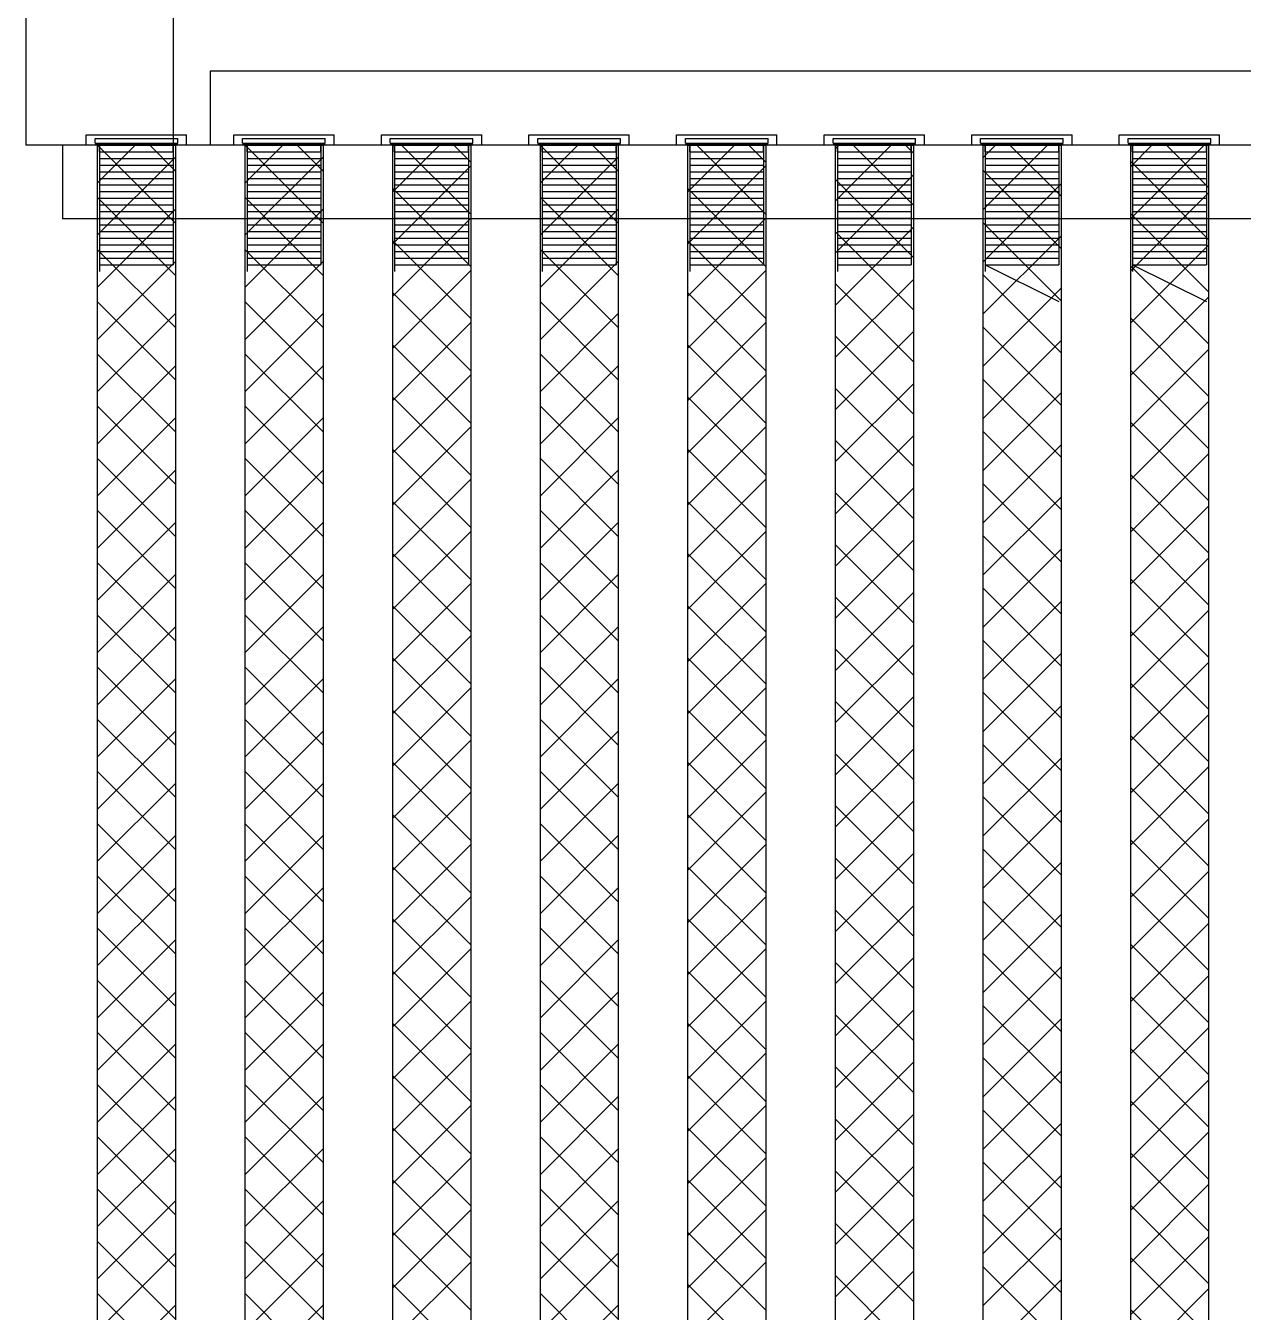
# Model space of a CAD drawing. Header units: inches. Extents: x 19 to 503, y 7 to 322.
# Drawn here: x 270.23 to 278.65, y 282.9 to 291.79 of the extents above; entities that cross this region are included whole.
import ezdxf

# ---------------------------------------------------------------- set-up
doc = ezdxf.new("R2010")
doc.units = ezdxf.units.IN
doc.header["$LTSCALE"] = 15
doc.header["$MEASUREMENT"] = 0
doc.layers.get('0').update_dxf_attribs({"lineweight": 25})
doc.layers.add('Brade', color=5, linetype='Continuous', lineweight=25, true_color=0x0000ff)

# ---------------------------------------------------------------- blocks, each defined once
blk = doc.blocks.new('UPPER HEAD ADN ELEMENT DETAIL')
for p, q in [((-0.53194, 0.14601), (-0.53194, 0.00996)), ((-0.49793, 0.14601), (-0.49793, 0.00996)), ((0.32685, 0.02697), (-0.48943, 0.02697)), ((-0.48943, 0.02697), (-0.48943, 0.00996)), ((-0.49793, 0.00996), (-0.53194, 0.00996)), ((-0.52344, 0.00996), (-0.52344, -0.00704)), ((0.33535, 0.00996), (-0.49793, 0.00996)), ((0.36086, -0.00704), (-0.52344, -0.00704))]:
    blk.add_line(p, q)
at = {"layer": 'Brade', "lineweight": 25}
for p, q in [((-0.518, 0.01235), (-0.49487, 0.01235)), ((-0.518, 0.00996), (-0.518, 0.01235)), ((-0.49487, 0.00996), (-0.49487, 0.01235)), ((-0.48399, 0.01235), (-0.46086, 0.01235)), ((-0.48399, 0.00996), (-0.48399, 0.01235)), ((-0.46086, 0.00996), (-0.46086, 0.01235)), ((-0.44998, 0.01235), (-0.42685, 0.01235)), ((-0.44998, 0.00996), (-0.44998, 0.01235)), ((-0.42685, 0.00996), (-0.42685, 0.01235)), ((-0.41596, 0.01235), (-0.39284, 0.01235)), ((-0.41596, 0.00996), (-0.41596, 0.01235)), ((-0.41596, 0.00996), (-0.41596, 0.01235)), ((-0.39284, 0.00996), (-0.39284, 0.01235)), ((-0.38195, 0.01235), (-0.35882, 0.01235)), ((-0.38195, 0.00996), (-0.38195, 0.01235)), ((-0.35882, 0.00996), (-0.35882, 0.01235)), ((-0.34794, 0.01235), (-0.32481, 0.01235)), ((-0.34794, 0.00996), (-0.34794, 0.01235)), ((-0.32481, 0.00996), (-0.32481, 0.01235)), ((-0.31393, 0.01235), (-0.2908, 0.01235)), ((-0.31393, 0.00996), (-0.31393, 0.01235)), ((-0.2908, 0.00996), (-0.2908, 0.01235)), ((-0.27992, 0.00996), (-0.27992, 0.01235)), ((-0.27992, 0.01235), (-0.25679, 0.01235)), ((-0.25679, 0.00996), (-0.25679, 0.01235)), ((-0.51596, 0.01044), (-0.51596, 0.01146)), ((-0.51596, 0.01146), (-0.49691, 0.01146)), ((-0.51596, 0.01044), (-0.49691, 0.01044)), ((-0.51596, 0.01031), (-0.49691, 0.01031)), ((-0.51545, 0.00996), (-0.51545, -0.5377)), ((-0.51545, 0.00996), (-0.49742, 0.00996)), ((-0.51494, 0.00996), (-0.51494, -0.01912)), ((-0.51494, 0.00843), (-0.51494, 0.00996)), ((-0.49793, 0.00996), (-0.49793, -0.01759)), ((-0.49793, 0.00843), (-0.49793, 0.00996)), ((-0.49742, 0.00996), (-0.49742, -0.5377)), ((-0.49691, 0.01044), (-0.49691, 0.01146)), ((-0.48195, 0.01044), (-0.48195, 0.01146)), ((-0.48195, 0.01146), (-0.4629, 0.01146)), ((-0.48195, 0.01044), (-0.4629, 0.01044)), ((-0.48195, 0.01031), (-0.4629, 0.01031)), ((-0.48144, 0.00996), (-0.48144, -0.5377)), ((-0.48144, 0.00996), (-0.46341, 0.00996)), ((-0.48093, 0.00996), (-0.48093, -0.01912)), ((-0.48093, 0.00843), (-0.48093, 0.00996)), ((-0.46392, 0.00996), (-0.46392, -0.01759)), ((-0.46392, 0.00843), (-0.46392, 0.00996)), ((-0.46341, 0.00996), (-0.46341, -0.5377)), ((-0.4629, 0.01044), (-0.4629, 0.01146)), ((-0.44794, 0.01044), (-0.44794, 0.01146)), ((-0.44794, 0.01146), (-0.42889, 0.01146)), ((-0.44794, 0.01044), (-0.42889, 0.01044)), ((-0.44794, 0.01031), (-0.42889, 0.01031)), ((-0.44743, 0.00996), (-0.44743, -0.5377)), ((-0.44743, 0.00996), (-0.4294, 0.00996)), ((-0.44692, 0.00996), (-0.44692, -0.01912)), ((-0.44692, 0.00843), (-0.44692, 0.00996)), ((-0.42991, 0.00996), (-0.42991, -0.01759)), ((-0.42991, 0.00843), (-0.42991, 0.00996)), ((-0.4294, 0.00996), (-0.4294, -0.5377)), ((-0.42889, 0.01044), (-0.42889, 0.01146)), ((-0.41392, 0.01044), (-0.41392, 0.01146)), ((-0.41392, 0.01146), (-0.39488, 0.01146)), ((-0.41392, 0.01044), (-0.39488, 0.01044)), ((-0.41392, 0.01031), (-0.39488, 0.01031)), ((-0.41341, 0.00996), (-0.41341, -0.5377)), ((-0.41341, 0.00996), (-0.39539, 0.00996)), ((-0.4129, 0.00996), (-0.4129, -0.01912)), ((-0.4129, 0.00843), (-0.4129, 0.00996)), ((-0.3959, 0.00996), (-0.3959, -0.01759)), ((-0.3959, 0.00843), (-0.3959, 0.00996)), ((-0.39539, 0.00996), (-0.39539, -0.5377)), ((-0.39488, 0.01044), (-0.39488, 0.01146)), ((-0.37991, 0.01044), (-0.37991, 0.01146)), ((-0.37991, 0.01146), (-0.36087, 0.01146)), ((-0.37991, 0.01044), (-0.36087, 0.01044)), ((-0.37991, 0.01031), (-0.36087, 0.01031)), ((-0.3794, 0.00996), (-0.3794, -0.5377)), ((-0.3794, 0.00996), (-0.36138, 0.00996)), ((-0.37889, 0.00996), (-0.37889, -0.01912)), ((-0.37889, 0.00843), (-0.37889, 0.00996)), ((-0.36189, 0.00996), (-0.36189, -0.01759)), ((-0.36189, 0.00843), (-0.36189, 0.00996)), ((-0.36138, 0.00996), (-0.36138, -0.5377)), ((-0.36087, 0.01044), (-0.36087, 0.01146)), ((-0.3459, 0.01044), (-0.3459, 0.01146)), ((-0.3459, 0.01146), (-0.32685, 0.01146)), ((-0.3459, 0.01044), (-0.32685, 0.01044)), ((-0.3459, 0.01031), (-0.32685, 0.01031)), ((-0.34539, 0.00996), (-0.34539, -0.5377)), ((-0.34539, 0.00996), (-0.32736, 0.00996)), ((-0.34488, 0.00996), (-0.34488, -0.01912)), ((-0.34488, 0.00843), (-0.34488, 0.00996)), ((-0.32787, 0.00996), (-0.32787, -0.01759)), ((-0.32787, 0.00843), (-0.32787, 0.00996)), ((-0.32736, 0.00996), (-0.32736, -0.5377)), ((-0.32685, 0.01044), (-0.32685, 0.01146)), ((-0.31189, 0.01044), (-0.31189, 0.01146)), ((-0.31189, 0.01146), (-0.29284, 0.01146)), ((-0.31189, 0.01044), (-0.29284, 0.01044)), ((-0.31189, 0.01031), (-0.29284, 0.01031)), ((-0.31138, 0.00996), (-0.31138, -0.5377)), ((-0.31138, 0.00996), (-0.29335, 0.00996)), ((-0.31087, 0.00996), (-0.31087, -0.01912)), ((-0.31087, 0.00843), (-0.31087, 0.00996)), ((-0.29386, 0.00996), (-0.29386, -0.01759)), ((-0.29386, 0.00843), (-0.29386, 0.00996)), ((-0.29335, 0.00996), (-0.29335, -0.5377)), ((-0.29284, 0.01044), (-0.29284, 0.01146)), ((-0.27788, 0.01146), (-0.25883, 0.01146)), ((-0.27788, 0.01044), (-0.27788, 0.01146)), ((-0.27788, 0.01044), (-0.25883, 0.01044)), ((-0.27788, 0.01031), (-0.25883, 0.01031)), ((-0.27737, 0.00996), (-0.27737, -0.5377)), ((-0.27737, 0.00996), (-0.25934, 0.00996)), ((-0.27686, 0.00843), (-0.27686, 0.00996)), ((-0.27686, 0.00996), (-0.27686, -0.01912)), ((-0.25985, 0.00843), (-0.25985, 0.00996)), ((-0.25985, 0.00996), (-0.25985, -0.01759)), ((-0.25934, 0.00996), (-0.25934, -0.5377)), ((-0.25883, 0.01044), (-0.25883, 0.01146)), ((-0.51494, 0.00843), (-0.49793, 0.00843)), ((-0.51494, 0.00843), (-0.49793, 0.00843)), ((-0.51494, 0.0069), (-0.49793, 0.0069)), ((-0.48093, 0.00843), (-0.46392, 0.00843)), ((-0.48093, 0.00843), (-0.46392, 0.00843)), ((-0.48093, 0.0069), (-0.46392, 0.0069)), ((-0.44692, 0.00843), (-0.42991, 0.00843)), ((-0.44692, 0.00843), (-0.42991, 0.00843)), ((-0.44692, 0.0069), (-0.42991, 0.0069)), ((-0.4129, 0.00843), (-0.3959, 0.00843)), ((-0.4129, 0.00843), (-0.3959, 0.00843)), ((-0.4129, 0.0069), (-0.3959, 0.0069)), ((-0.37889, 0.00843), (-0.36189, 0.00843)), ((-0.37889, 0.00843), (-0.36189, 0.00843)), ((-0.37889, 0.0069), (-0.36189, 0.0069)), ((-0.34488, 0.00843), (-0.32787, 0.00843)), ((-0.34488, 0.00843), (-0.32787, 0.00843)), ((-0.34488, 0.0069), (-0.32787, 0.0069)), ((-0.31087, 0.00843), (-0.29386, 0.00843)), ((-0.31087, 0.00843), (-0.29386, 0.00843)), ((-0.31087, 0.0069), (-0.29386, 0.0069)), ((-0.27686, 0.00843), (-0.25985, 0.00843)), ((-0.27686, 0.00843), (-0.25985, 0.00843)), ((-0.27686, 0.0069), (-0.25985, 0.0069)), ((-0.51494, 0.00537), (-0.49793, 0.00537)), ((-0.51494, 0.00384), (-0.49793, 0.00384)), ((-0.48093, 0.00537), (-0.46392, 0.00537)), ((-0.48093, 0.00384), (-0.46392, 0.00384)), ((-0.44692, 0.00537), (-0.42991, 0.00537)), ((-0.44692, 0.00384), (-0.42991, 0.00384)), ((-0.4129, 0.00537), (-0.3959, 0.00537)), ((-0.4129, 0.00384), (-0.3959, 0.00384)), ((-0.37889, 0.00537), (-0.36189, 0.00537)), ((-0.37889, 0.00384), (-0.36189, 0.00384)), ((-0.34488, 0.00537), (-0.32787, 0.00537)), ((-0.34488, 0.00384), (-0.32787, 0.00384)), ((-0.31087, 0.00537), (-0.29386, 0.00537)), ((-0.31087, 0.00384), (-0.29386, 0.00384)), ((-0.27686, 0.00537), (-0.25985, 0.00537)), ((-0.27686, 0.00384), (-0.25985, 0.00384)), ((-0.51494, 0.00231), (-0.49793, 0.00231)), ((-0.51494, 0.00078), (-0.49793, 0.00078)), ((-0.48093, 0.00231), (-0.46392, 0.00231)), ((-0.48093, 0.00078), (-0.46392, 0.00078)), ((-0.44692, 0.00231), (-0.42991, 0.00231)), ((-0.44692, 0.00078), (-0.42991, 0.00078)), ((-0.4129, 0.00231), (-0.3959, 0.00231)), ((-0.4129, 0.00078), (-0.3959, 0.00078)), ((-0.37889, 0.00231), (-0.36189, 0.00231)), ((-0.37889, 0.00078), (-0.36189, 0.00078)), ((-0.34488, 0.00231), (-0.32787, 0.00231)), ((-0.34488, 0.00078), (-0.32787, 0.00078)), ((-0.31087, 0.00231), (-0.29386, 0.00231)), ((-0.31087, 0.00078), (-0.29386, 0.00078)), ((-0.27686, 0.00231), (-0.25985, 0.00231)), ((-0.27686, 0.00078), (-0.25985, 0.00078)), ((-0.51494, -0.00075), (-0.49793, -0.00075)), ((-0.51494, -0.00228), (-0.49793, -0.00228)), ((-0.48093, -0.00075), (-0.46392, -0.00075)), ((-0.48093, -0.00228), (-0.46392, -0.00228)), ((-0.44692, -0.00075), (-0.42991, -0.00075)), ((-0.44692, -0.00228), (-0.42991, -0.00228)), ((-0.4129, -0.00075), (-0.3959, -0.00075)), ((-0.4129, -0.00228), (-0.3959, -0.00228)), ((-0.37889, -0.00075), (-0.36189, -0.00075)), ((-0.37889, -0.00228), (-0.36189, -0.00228)), ((-0.34488, -0.00075), (-0.32787, -0.00075)), ((-0.34488, -0.00228), (-0.32787, -0.00228)), ((-0.31087, -0.00075), (-0.29386, -0.00075)), ((-0.31087, -0.00228), (-0.29386, -0.00228)), ((-0.27686, -0.00075), (-0.25985, -0.00075)), ((-0.27686, -0.00228), (-0.25985, -0.00228)), ((-0.51494, -0.00381), (-0.49793, -0.00381)), ((-0.51494, -0.00534), (-0.49793, -0.00534)), ((-0.48093, -0.00381), (-0.46392, -0.00381)), ((-0.48093, -0.00534), (-0.46392, -0.00534)), ((-0.44692, -0.00381), (-0.42991, -0.00381)), ((-0.44692, -0.00534), (-0.42991, -0.00534)), ((-0.4129, -0.00381), (-0.3959, -0.00381)), ((-0.4129, -0.00534), (-0.3959, -0.00534)), ((-0.37889, -0.00381), (-0.36189, -0.00381)), ((-0.37889, -0.00534), (-0.36189, -0.00534)), ((-0.34488, -0.00381), (-0.32787, -0.00381)), ((-0.34488, -0.00534), (-0.32787, -0.00534)), ((-0.31087, -0.00381), (-0.29386, -0.00381)), ((-0.31087, -0.00534), (-0.29386, -0.00534)), ((-0.27686, -0.00381), (-0.25985, -0.00381)), ((-0.27686, -0.00534), (-0.25985, -0.00534)), ((-0.51494, -0.00687), (-0.49793, -0.00687)), ((-0.51494, -0.0084), (-0.49793, -0.0084)), ((-0.48093, -0.00687), (-0.46392, -0.00687)), ((-0.48093, -0.0084), (-0.46392, -0.0084)), ((-0.44692, -0.00687), (-0.42991, -0.00687)), ((-0.44692, -0.0084), (-0.42991, -0.0084)), ((-0.4129, -0.00687), (-0.3959, -0.00687)), ((-0.4129, -0.0084), (-0.3959, -0.0084)), ((-0.37889, -0.00687), (-0.36189, -0.00687)), ((-0.37889, -0.0084), (-0.36189, -0.0084)), ((-0.34488, -0.00687), (-0.32787, -0.00687)), ((-0.34488, -0.0084), (-0.32787, -0.0084)), ((-0.31087, -0.00687), (-0.29386, -0.00687)), ((-0.31087, -0.0084), (-0.29386, -0.0084)), ((-0.27686, -0.00687), (-0.25985, -0.00687)), ((-0.27686, -0.0084), (-0.25985, -0.0084)), ((-0.51494, -0.00993), (-0.49793, -0.00993)), ((-0.51494, -0.01146), (-0.49793, -0.01146)), ((-0.48093, -0.00993), (-0.46392, -0.00993)), ((-0.48093, -0.01146), (-0.46392, -0.01146)), ((-0.44692, -0.00993), (-0.42991, -0.00993)), ((-0.44692, -0.01146), (-0.42991, -0.01146)), ((-0.4129, -0.00993), (-0.3959, -0.00993)), ((-0.4129, -0.01146), (-0.3959, -0.01146)), ((-0.37889, -0.00993), (-0.36189, -0.00993)), ((-0.37889, -0.01146), (-0.36189, -0.01146)), ((-0.34488, -0.00993), (-0.32787, -0.00993)), ((-0.34488, -0.01146), (-0.32787, -0.01146)), ((-0.31087, -0.00993), (-0.29386, -0.00993)), ((-0.31087, -0.01146), (-0.29386, -0.01146)), ((-0.27686, -0.00993), (-0.25985, -0.00993)), ((-0.27686, -0.01146), (-0.25985, -0.01146)), ((-0.51494, -0.013), (-0.49793, -0.013)), ((-0.51494, -0.01453), (-0.49793, -0.01453)), ((-0.48093, -0.013), (-0.46392, -0.013)), ((-0.48093, -0.01453), (-0.46392, -0.01453)), ((-0.44692, -0.013), (-0.42991, -0.013)), ((-0.44692, -0.01453), (-0.42991, -0.01453)), ((-0.4129, -0.013), (-0.3959, -0.013)), ((-0.4129, -0.01453), (-0.3959, -0.01453)), ((-0.37889, -0.013), (-0.36189, -0.013)), ((-0.37889, -0.01453), (-0.36189, -0.01453)), ((-0.34488, -0.013), (-0.32787, -0.013)), ((-0.34488, -0.01453), (-0.32787, -0.01453)), ((-0.31087, -0.013), (-0.29386, -0.013)), ((-0.31087, -0.01453), (-0.29386, -0.01453)), ((-0.27686, -0.013), (-0.25985, -0.013)), ((-0.27686, -0.01453), (-0.25985, -0.01453)), ((-0.51494, -0.01606), (-0.49793, -0.01606)), ((-0.51494, -0.01759), (-0.49793, -0.01759)), ((-0.48093, -0.01606), (-0.46392, -0.01606)), ((-0.48093, -0.01759), (-0.46392, -0.01759)), ((-0.44692, -0.01606), (-0.42991, -0.01606)), ((-0.44692, -0.01759), (-0.42991, -0.01759)), ((-0.4129, -0.01606), (-0.3959, -0.01606)), ((-0.4129, -0.01759), (-0.3959, -0.01759)), ((-0.37889, -0.01606), (-0.36189, -0.01606)), ((-0.37889, -0.01759), (-0.36189, -0.01759)), ((-0.34488, -0.01606), (-0.32787, -0.01606)), ((-0.34488, -0.01759), (-0.32787, -0.01759)), ((-0.31087, -0.01606), (-0.29386, -0.01606)), ((-0.31087, -0.01759), (-0.29386, -0.01759)), ((-0.31087, -0.01759), (-0.29386, -0.02609)), ((-0.27686, -0.01606), (-0.25985, -0.01606)), ((-0.27686, -0.01759), (-0.25985, -0.02609)), ((-0.27686, -0.01759), (-0.25985, -0.01759))]:
    blk.add_line(p, q, dxfattribs=at)
at = {"layer": 'Brade', "color": 5, "linetype": 'Continuous', "lineweight": 25, "true_color": 0x0000ff}
for p, q in [((-0.51545, 0.00122), (-0.5067, 0.00996)), ((-0.51541, 0.00996), (-0.49742, -0.00802)), ((-0.50338, 0.00996), (-0.49742, 0.004)), ((-0.48144, 0.00122), (-0.47269, 0.00996)), ((-0.4814, 0.00996), (-0.46341, -0.00802)), ((-0.46937, 0.00996), (-0.46341, 0.004)), ((-0.44743, -0.00084), (-0.43662, 0.00996)), ((-0.44532, 0.00996), (-0.4294, -0.00596)), ((-0.4333, 0.00996), (-0.4294, 0.00606)), ((-0.41341, 0.00122), (-0.40467, 0.00996)), ((-0.41337, 0.00996), (-0.39539, -0.00802)), ((-0.40135, 0.00996), (-0.39539, 0.004)), ((-0.3794, -0.00084), (-0.36859, 0.00996)), ((-0.3773, 0.00996), (-0.36138, -0.00596)), ((-0.36527, 0.00996), (-0.36138, 0.00606)), ((-0.34539, 0.00912), (-0.34455, 0.00996)), ((-0.34539, -0.00291), (-0.33252, 0.00996)), ((-0.34122, 0.00996), (-0.32736, -0.0039)), ((-0.3292, 0.00996), (-0.32736, 0.00813)), ((-0.31138, 0.00705), (-0.30847, 0.00996)), ((-0.31138, -0.00497), (-0.29645, 0.00996)), ((-0.30515, 0.00996), (-0.29335, -0.00183)), ((-0.27737, 0.00499), (-0.2724, 0.00996)), ((-0.27737, -0.00703), (-0.26037, 0.00996)), ((-0.26907, 0.00996), (-0.25934, 0.00023)), ((-0.51545, -0.01081), (-0.49742, 0.00722)), ((-0.48144, -0.01081), (-0.46341, 0.00722)), ((-0.41341, -0.01081), (-0.39539, 0.00722)), ((-0.27737, 0.00623), (-0.25934, -0.0118)), ((-0.44743, -0.01287), (-0.4294, 0.00516)), ((-0.3794, -0.01287), (-0.36138, 0.00516)), ((-0.34539, -0.01493), (-0.32736, 0.00309)), ((-0.31138, 0.00417), (-0.29335, -0.01386)), ((-0.44743, 0.00004), (-0.4294, -0.01799)), ((-0.3794, 0.00004), (-0.36138, -0.01799)), ((-0.34539, 0.0021), (-0.32736, -0.01592)), ((-0.31138, -0.017), (-0.29335, 0.00103)), ((-0.51545, -0.00202), (-0.49742, -0.02005)), ((-0.48144, -0.00202), (-0.46341, -0.02005)), ((-0.41341, -0.00202), (-0.39539, -0.02005)), ((-0.27737, -0.01906), (-0.25934, -0.00103)), ((-0.51545, -0.02283), (-0.49742, -0.0048)), ((-0.48144, -0.02283), (-0.46341, -0.0048)), ((-0.41341, -0.02283), (-0.39539, -0.0048)), ((-0.27737, -0.00579), (-0.25934, -0.02382)), ((-0.44743, -0.02489), (-0.4294, -0.00687)), ((-0.3794, -0.02489), (-0.36138, -0.00687)), ((-0.31138, -0.00786), (-0.29335, -0.02588)), ((-0.34539, -0.02696), (-0.32736, -0.00893)), ((-0.34539, -0.00992), (-0.32736, -0.02795)), ((-0.31138, -0.02902), (-0.29335, -0.01099)), ((-0.51545, -0.01405), (-0.49742, -0.03207)), ((-0.48144, -0.01405), (-0.46341, -0.03207)), ((-0.44743, -0.01198), (-0.4294, -0.03001)), ((-0.41341, -0.01405), (-0.39539, -0.03207)), ((-0.3794, -0.01198), (-0.36138, -0.03001)), ((-0.27737, -0.03108), (-0.25934, -0.01306)), ((-0.51545, -0.03486), (-0.49742, -0.01683)), ((-0.48144, -0.03486), (-0.46341, -0.01683)), ((-0.41341, -0.03486), (-0.39539, -0.01683)), ((-0.44743, -0.03692), (-0.4294, -0.01889)), ((-0.3794, -0.03692), (-0.36138, -0.01889)), ((-0.31138, -0.01988), (-0.29335, -0.03791)), ((-0.27737, -0.01782), (-0.25934, -0.03585)), ((-0.34539, -0.03898), (-0.32736, -0.02096)), ((-0.34539, -0.02195), (-0.32736, -0.03997)), ((-0.31138, -0.04105), (-0.29335, -0.02302)), ((-0.51545, -0.02607), (-0.49742, -0.0441)), ((-0.48144, -0.02607), (-0.46341, -0.0441)), ((-0.44743, -0.02401), (-0.4294, -0.04204)), ((-0.41341, -0.02607), (-0.39539, -0.0441)), ((-0.3794, -0.02401), (-0.36138, -0.04204)), ((-0.27737, -0.04311), (-0.25934, -0.02508)), ((-0.51545, -0.04688), (-0.49742, -0.02885)), ((-0.48144, -0.04688), (-0.46341, -0.02885)), ((-0.41341, -0.04688), (-0.39539, -0.02885)), ((-0.44743, -0.04894), (-0.4294, -0.03092)), ((-0.3794, -0.04894), (-0.36138, -0.03092)), ((-0.31138, -0.03191), (-0.29335, -0.04993)), ((-0.27737, -0.02984), (-0.25934, -0.04787)), ((-0.34539, -0.05101), (-0.32736, -0.03298)), ((-0.34539, -0.03397), (-0.32736, -0.052)), ((-0.31138, -0.05307), (-0.29335, -0.03504)), ((-0.51545, -0.0381), (-0.49742, -0.05612)), ((-0.48144, -0.0381), (-0.46341, -0.05612)), ((-0.44743, -0.03603), (-0.4294, -0.05406)), ((-0.41341, -0.0381), (-0.39539, -0.05612)), ((-0.3794, -0.03603), (-0.36138, -0.05406)), ((-0.27737, -0.05513), (-0.25934, -0.03711)), ((-0.51545, -0.05891), (-0.49742, -0.04088)), ((-0.48144, -0.05891), (-0.46341, -0.04088)), ((-0.41341, -0.05891), (-0.39539, -0.04088)), ((-0.44743, -0.06097), (-0.4294, -0.04294)), ((-0.3794, -0.06097), (-0.36138, -0.04294)), ((-0.31138, -0.04393), (-0.29335, -0.06196)), ((-0.27737, -0.04187), (-0.25934, -0.0599)), ((-0.34539, -0.06303), (-0.32736, -0.04501)), ((-0.34539, -0.046), (-0.32736, -0.06402)), ((-0.31138, -0.0651), (-0.29335, -0.04707)), ((-0.51545, -0.05012), (-0.49742, -0.06815)), ((-0.48144, -0.05012), (-0.46341, -0.06815)), ((-0.44743, -0.04806), (-0.4294, -0.06609)), ((-0.41341, -0.05012), (-0.39539, -0.06815)), ((-0.3794, -0.04806), (-0.36138, -0.06609)), ((-0.27737, -0.06716), (-0.25934, -0.04913)), ((-0.51545, -0.07093), (-0.49742, -0.0529)), ((-0.48144, -0.07093), (-0.46341, -0.0529)), ((-0.41341, -0.07093), (-0.39539, -0.0529)), ((-0.44743, -0.07299), (-0.4294, -0.05497)), ((-0.3794, -0.07299), (-0.36138, -0.05497)), ((-0.31138, -0.05596), (-0.29335, -0.07398)), ((-0.27737, -0.05389), (-0.25934, -0.07192)), ((-0.34539, -0.07506), (-0.32736, -0.05703)), ((-0.34539, -0.05802), (-0.32736, -0.07605)), ((-0.31138, -0.07712), (-0.29335, -0.05909)), ((-0.51545, -0.06215), (-0.49742, -0.08017)), ((-0.48144, -0.06215), (-0.46341, -0.08017)), ((-0.44743, -0.06008), (-0.4294, -0.07811)), ((-0.41341, -0.06215), (-0.39539, -0.08017)), ((-0.3794, -0.06008), (-0.36138, -0.07811)), ((-0.27737, -0.07918), (-0.25934, -0.06116)), ((-0.51545, -0.08296), (-0.49742, -0.06493)), ((-0.48144, -0.08296), (-0.46341, -0.06493)), ((-0.41341, -0.08296), (-0.39539, -0.06493)), ((-0.44743, -0.08502), (-0.4294, -0.06699)), ((-0.3794, -0.08502), (-0.36138, -0.06699)), ((-0.31138, -0.06798), (-0.29335, -0.08601)), ((-0.27737, -0.06592), (-0.25934, -0.08395)), ((-0.34539, -0.08708), (-0.32736, -0.06906)), ((-0.34539, -0.07005), (-0.32736, -0.08807)), ((-0.31138, -0.08915), (-0.29335, -0.07112)), ((-0.44743, -0.07211), (-0.4294, -0.09014)), ((-0.3794, -0.07211), (-0.36138, -0.09014)), ((-0.27737, -0.09121), (-0.25934, -0.07318)), ((-0.51545, -0.07417), (-0.49742, -0.0922)), ((-0.51545, -0.09498), (-0.49742, -0.07695)), ((-0.48144, -0.07417), (-0.46341, -0.0922)), ((-0.48144, -0.09498), (-0.46341, -0.07695)), ((-0.41341, -0.07417), (-0.39539, -0.0922)), ((-0.41341, -0.09498), (-0.39539, -0.07695)), ((-0.44743, -0.09704), (-0.4294, -0.07902)), ((-0.3794, -0.09704), (-0.36138, -0.07902)), ((-0.31138, -0.08001), (-0.29335, -0.09803)), ((-0.27737, -0.07794), (-0.25934, -0.09597)), ((-0.34539, -0.09911), (-0.32736, -0.08108)), ((-0.34539, -0.08207), (-0.32736, -0.1001)), ((-0.44743, -0.08413), (-0.4294, -0.10216)), ((-0.3794, -0.08413), (-0.36138, -0.10216)), ((-0.31138, -0.10117), (-0.29335, -0.08314)), ((-0.27737, -0.10323), (-0.25934, -0.08521)), ((-0.51545, -0.0862), (-0.49742, -0.10422)), ((-0.48144, -0.0862), (-0.46341, -0.10422)), ((-0.41341, -0.0862), (-0.39539, -0.10422)), ((-0.51545, -0.10701), (-0.49742, -0.08898)), ((-0.48144, -0.10701), (-0.46341, -0.08898)), ((-0.44743, -0.10907), (-0.4294, -0.09104)), ((-0.41341, -0.10701), (-0.39539, -0.08898)), ((-0.3794, -0.10907), (-0.36138, -0.09104)), ((-0.27737, -0.08997), (-0.25934, -0.108)), ((-0.34539, -0.11113), (-0.32736, -0.09311)), ((-0.34539, -0.0941), (-0.32736, -0.11212)), ((-0.31138, -0.09203), (-0.29335, -0.11006)), ((-0.44743, -0.09616), (-0.4294, -0.11418)), ((-0.3794, -0.09616), (-0.36138, -0.11418)), ((-0.31138, -0.11319), (-0.29335, -0.09517)), ((-0.27737, -0.11526), (-0.25934, -0.09723)), ((-0.51545, -0.09822), (-0.49742, -0.11625)), ((-0.48144, -0.09822), (-0.46341, -0.11625)), ((-0.41341, -0.09822), (-0.39539, -0.11625)), ((-0.51545, -0.11903), (-0.49742, -0.101)), ((-0.48144, -0.11903), (-0.46341, -0.101)), ((-0.44743, -0.12109), (-0.4294, -0.10307)), ((-0.41341, -0.11903), (-0.39539, -0.101)), ((-0.3794, -0.12109), (-0.36138, -0.10307)), ((-0.27737, -0.10199), (-0.25934, -0.12002)), ((-0.34539, -0.12316), (-0.32736, -0.10513)), ((-0.34539, -0.10612), (-0.32736, -0.12415)), ((-0.31138, -0.10406), (-0.29335, -0.12208)), ((-0.44743, -0.10818), (-0.4294, -0.12621)), ((-0.3794, -0.10818), (-0.36138, -0.12621)), ((-0.31138, -0.12522), (-0.29335, -0.10719)), ((-0.27737, -0.12728), (-0.25934, -0.10926)), ((-0.51545, -0.11025), (-0.49742, -0.12827)), ((-0.48144, -0.11025), (-0.46341, -0.12827)), ((-0.41341, -0.11025), (-0.39539, -0.12827)), ((-0.51545, -0.13106), (-0.49742, -0.11303)), ((-0.48144, -0.13106), (-0.46341, -0.11303)), ((-0.44743, -0.13312), (-0.4294, -0.11509)), ((-0.41341, -0.13106), (-0.39539, -0.11303)), ((-0.3794, -0.13312), (-0.36138, -0.11509)), ((-0.27737, -0.11402), (-0.25934, -0.13205)), ((-0.34539, -0.13518), (-0.32736, -0.11716)), ((-0.34539, -0.11815), (-0.32736, -0.13617)), ((-0.31138, -0.11608), (-0.29335, -0.13411)), ((-0.44743, -0.12021), (-0.4294, -0.13823)), ((-0.3794, -0.12021), (-0.36138, -0.13823)), ((-0.31138, -0.13724), (-0.29335, -0.11922)), ((-0.27737, -0.13931), (-0.25934, -0.12128)), ((-0.51545, -0.12227), (-0.49742, -0.1403)), ((-0.48144, -0.12227), (-0.46341, -0.1403)), ((-0.41341, -0.12227), (-0.39539, -0.1403)), ((-0.51545, -0.14308), (-0.49742, -0.12505)), ((-0.48144, -0.14308), (-0.46341, -0.12505)), ((-0.44743, -0.14514), (-0.4294, -0.12712)), ((-0.41341, -0.14308), (-0.39539, -0.12505)), ((-0.3794, -0.14514), (-0.36138, -0.12712)), ((-0.27737, -0.12604), (-0.25934, -0.14407)), ((-0.34539, -0.14721), (-0.32736, -0.12918)), ((-0.34539, -0.13017), (-0.32736, -0.1482)), ((-0.31138, -0.12811), (-0.29335, -0.14613)), ((-0.44743, -0.13223), (-0.4294, -0.15026)), ((-0.3794, -0.13223), (-0.36138, -0.15026)), ((-0.31138, -0.14927), (-0.29335, -0.13124)), ((-0.27737, -0.15133), (-0.25934, -0.13331)), ((-0.51545, -0.1343), (-0.49742, -0.15232)), ((-0.48144, -0.1343), (-0.46341, -0.15232)), ((-0.41341, -0.1343), (-0.39539, -0.15232)), ((-0.51545, -0.15511), (-0.49742, -0.13708)), ((-0.48144, -0.15511), (-0.46341, -0.13708)), ((-0.44743, -0.15717), (-0.4294, -0.13914)), ((-0.41341, -0.15511), (-0.39539, -0.13708)), ((-0.3794, -0.15717), (-0.36138, -0.13914)), ((-0.27737, -0.13807), (-0.25934, -0.1561)), ((-0.34539, -0.15923), (-0.32736, -0.14121)), ((-0.34539, -0.1422), (-0.32736, -0.16022)), ((-0.31138, -0.14013), (-0.29335, -0.15816)), ((-0.44743, -0.14426), (-0.4294, -0.16228)), ((-0.3794, -0.14426), (-0.36138, -0.16228)), ((-0.31138, -0.16129), (-0.29335, -0.14327)), ((-0.51545, -0.14632), (-0.49742, -0.16435)), ((-0.48144, -0.14632), (-0.46341, -0.16435)), ((-0.41341, -0.14632), (-0.39539, -0.16435)), ((-0.27737, -0.16336), (-0.25934, -0.14533)), ((-0.51545, -0.16713), (-0.49742, -0.1491)), ((-0.48144, -0.16713), (-0.46341, -0.1491)), ((-0.44743, -0.16919), (-0.4294, -0.15117)), ((-0.41341, -0.16713), (-0.39539, -0.1491)), ((-0.3794, -0.16919), (-0.36138, -0.15117)), ((-0.27737, -0.15009), (-0.25934, -0.16812)), ((-0.34539, -0.17126), (-0.32736, -0.15323)), ((-0.31138, -0.15216), (-0.29335, -0.17018)), ((-0.44743, -0.15628), (-0.4294, -0.17431)), ((-0.3794, -0.15628), (-0.36138, -0.17431)), ((-0.34539, -0.15422), (-0.32736, -0.17225)), ((-0.31138, -0.17332), (-0.29335, -0.15529)), ((-0.51545, -0.15835), (-0.49742, -0.17637)), ((-0.48144, -0.15835), (-0.46341, -0.17637)), ((-0.41341, -0.15835), (-0.39539, -0.17637)), ((-0.27737, -0.17538), (-0.25934, -0.15736)), ((-0.51545, -0.17915), (-0.49742, -0.16113)), ((-0.48144, -0.17915), (-0.46341, -0.16113)), ((-0.41341, -0.17915), (-0.39539, -0.16113)), ((-0.27737, -0.16212), (-0.25934, -0.18015)), ((-0.44743, -0.18122), (-0.4294, -0.16319)), ((-0.3794, -0.18122), (-0.36138, -0.16319)), ((-0.34539, -0.18328), (-0.32736, -0.16526)), ((-0.31138, -0.16418), (-0.29335, -0.18221)), ((-0.44743, -0.16831), (-0.4294, -0.18633)), ((-0.3794, -0.16831), (-0.36138, -0.18633)), ((-0.34539, -0.16625), (-0.32736, -0.18427)), ((-0.31138, -0.18534), (-0.29335, -0.16732)), ((-0.51545, -0.17037), (-0.49742, -0.1884)), ((-0.48144, -0.17037), (-0.46341, -0.1884)), ((-0.41341, -0.17037), (-0.39539, -0.1884)), ((-0.27737, -0.18741), (-0.25934, -0.16938)), ((-0.51545, -0.19118), (-0.49742, -0.17315)), ((-0.48144, -0.19118), (-0.46341, -0.17315)), ((-0.41341, -0.19118), (-0.39539, -0.17315)), ((-0.27737, -0.17414), (-0.25934, -0.19217)), ((-0.44743, -0.19324), (-0.4294, -0.17522)), ((-0.3794, -0.19324), (-0.36138, -0.17522)), ((-0.34539, -0.19531), (-0.32736, -0.17728)), ((-0.31138, -0.17621), (-0.29335, -0.19423)), ((-0.44743, -0.18033), (-0.4294, -0.19836)), ((-0.3794, -0.18033), (-0.36138, -0.19836)), ((-0.34539, -0.17827), (-0.32736, -0.1963)), ((-0.31138, -0.19737), (-0.29335, -0.17934)), ((-0.51545, -0.1824), (-0.49742, -0.20042)), ((-0.48144, -0.1824), (-0.46341, -0.20042)), ((-0.41341, -0.1824), (-0.39539, -0.20042)), ((-0.27737, -0.19943), (-0.25934, -0.18141)), ((-0.51545, -0.2032), (-0.49742, -0.18518)), ((-0.48144, -0.2032), (-0.46341, -0.18518)), ((-0.41341, -0.2032), (-0.39539, -0.18518)), ((-0.27737, -0.18617), (-0.25934, -0.20419)), ((-0.44743, -0.20527), (-0.4294, -0.18724)), ((-0.3794, -0.20527), (-0.36138, -0.18724)), ((-0.34539, -0.20733), (-0.32736, -0.1893)), ((-0.31138, -0.18823), (-0.29335, -0.20626)), ((-0.44743, -0.19236), (-0.4294, -0.21038)), ((-0.3794, -0.19236), (-0.36138, -0.21038)), ((-0.34539, -0.1903), (-0.32736, -0.20832)), ((-0.31138, -0.20939), (-0.29335, -0.19137)), ((-0.51545, -0.19442), (-0.49742, -0.21245)), ((-0.48144, -0.19442), (-0.46341, -0.21245)), ((-0.41341, -0.19442), (-0.39539, -0.21245)), ((-0.27737, -0.21146), (-0.25934, -0.19343)), ((-0.51545, -0.21523), (-0.49742, -0.1972)), ((-0.48144, -0.21523), (-0.46341, -0.1972)), ((-0.41341, -0.21523), (-0.39539, -0.1972)), ((-0.27737, -0.19819), (-0.25934, -0.21622)), ((-0.44743, -0.21729), (-0.4294, -0.19927)), ((-0.3794, -0.21729), (-0.36138, -0.19927)), ((-0.34539, -0.21936), (-0.32736, -0.20133)), ((-0.31138, -0.20026), (-0.29335, -0.21828)), ((-0.44743, -0.20438), (-0.4294, -0.22241)), ((-0.3794, -0.20438), (-0.36138, -0.22241)), ((-0.34539, -0.20232), (-0.32736, -0.22035)), ((-0.31138, -0.22142), (-0.29335, -0.20339)), ((-0.51545, -0.20645), (-0.49742, -0.22447)), ((-0.48144, -0.20645), (-0.46341, -0.22447)), ((-0.41341, -0.20645), (-0.39539, -0.22447)), ((-0.27737, -0.22348), (-0.25934, -0.20546)), ((-0.51545, -0.22725), (-0.49742, -0.20923)), ((-0.48144, -0.22725), (-0.46341, -0.20923)), ((-0.41341, -0.22725), (-0.39539, -0.20923)), ((-0.27737, -0.21022), (-0.25934, -0.22824)), ((-0.44743, -0.22932), (-0.4294, -0.21129)), ((-0.3794, -0.22932), (-0.36138, -0.21129)), ((-0.34539, -0.23138), (-0.32736, -0.21335)), ((-0.31138, -0.21228), (-0.29335, -0.23031)), ((-0.34539, -0.21434), (-0.32736, -0.23237)), ((-0.31138, -0.23344), (-0.29335, -0.21542)), ((-0.51545, -0.21847), (-0.49742, -0.2365)), ((-0.48144, -0.21847), (-0.46341, -0.2365)), ((-0.44743, -0.21641), (-0.4294, -0.23443)), ((-0.41341, -0.21847), (-0.39539, -0.2365)), ((-0.3794, -0.21641), (-0.36138, -0.23443)), ((-0.27737, -0.23551), (-0.25934, -0.21748)), ((-0.51545, -0.23928), (-0.49742, -0.22125)), ((-0.48144, -0.23928), (-0.46341, -0.22125)), ((-0.41341, -0.23928), (-0.39539, -0.22125)), ((-0.27737, -0.22224), (-0.25934, -0.24027)), ((-0.44743, -0.24134), (-0.4294, -0.22332)), ((-0.3794, -0.24134), (-0.36138, -0.22332)), ((-0.31138, -0.22431), (-0.29335, -0.24233)), ((-0.34539, -0.24341), (-0.32736, -0.22538)), ((-0.34539, -0.22637), (-0.32736, -0.2444)), ((-0.31138, -0.24547), (-0.29335, -0.22744)), ((-0.51545, -0.2305), (-0.49742, -0.24852)), ((-0.48144, -0.2305), (-0.46341, -0.24852)), ((-0.44743, -0.22843), (-0.4294, -0.24646)), ((-0.41341, -0.2305), (-0.39539, -0.24852)), ((-0.3794, -0.22843), (-0.36138, -0.24646)), ((-0.27737, -0.24753), (-0.25934, -0.22951)), ((-0.51545, -0.2513), (-0.49742, -0.23328)), ((-0.48144, -0.2513), (-0.46341, -0.23328)), ((-0.41341, -0.2513), (-0.39539, -0.23328)), ((-0.44743, -0.25337), (-0.4294, -0.23534)), ((-0.3794, -0.25337), (-0.36138, -0.23534)), ((-0.31138, -0.23633), (-0.29335, -0.25436)), ((-0.27737, -0.23427), (-0.25934, -0.25229)), ((-0.34539, -0.25543), (-0.32736, -0.2374)), ((-0.34539, -0.23839), (-0.32736, -0.25642)), ((-0.31138, -0.25749), (-0.29335, -0.23947)), ((-0.51545, -0.24252), (-0.49742, -0.26055)), ((-0.48144, -0.24252), (-0.46341, -0.26055)), ((-0.44743, -0.24046), (-0.4294, -0.25848)), ((-0.41341, -0.24252), (-0.39539, -0.26055)), ((-0.3794, -0.24046), (-0.36138, -0.25848)), ((-0.27737, -0.25956), (-0.25934, -0.24153)), ((-0.51545, -0.26333), (-0.49742, -0.2453)), ((-0.48144, -0.26333), (-0.46341, -0.2453)), ((-0.41341, -0.26333), (-0.39539, -0.2453)), ((-0.44743, -0.26539), (-0.4294, -0.24737)), ((-0.3794, -0.26539), (-0.36138, -0.24737)), ((-0.31138, -0.24836), (-0.29335, -0.26638)), ((-0.27737, -0.24629), (-0.25934, -0.26432)), ((-0.34539, -0.26746), (-0.32736, -0.24943)), ((-0.34539, -0.25042), (-0.32736, -0.26845)), ((-0.31138, -0.26952), (-0.29335, -0.25149)), ((-0.51545, -0.25455), (-0.49742, -0.27257)), ((-0.48144, -0.25455), (-0.46341, -0.27257)), ((-0.44743, -0.25248), (-0.4294, -0.27051)), ((-0.41341, -0.25455), (-0.39539, -0.27257)), ((-0.3794, -0.25248), (-0.36138, -0.27051)), ((-0.27737, -0.27158), (-0.25934, -0.25356)), ((-0.51545, -0.27535), (-0.49742, -0.25733)), ((-0.48144, -0.27535), (-0.46341, -0.25733)), ((-0.41341, -0.27535), (-0.39539, -0.25733)), ((-0.27737, -0.25832), (-0.25934, -0.27634))]:
    blk.add_line(p, q, dxfattribs=at)

msp = doc.modelspace()

# ---------------------------------------------------------------- block references
at = {"xscale": 30, "yscale": 30, "zscale": 30}
msp.add_blockref('UPPER HEAD ADN ELEMENT DETAIL', (286.190293, 290.664702), dxfattribs=at)

doc.saveas('drawing.dxf')
